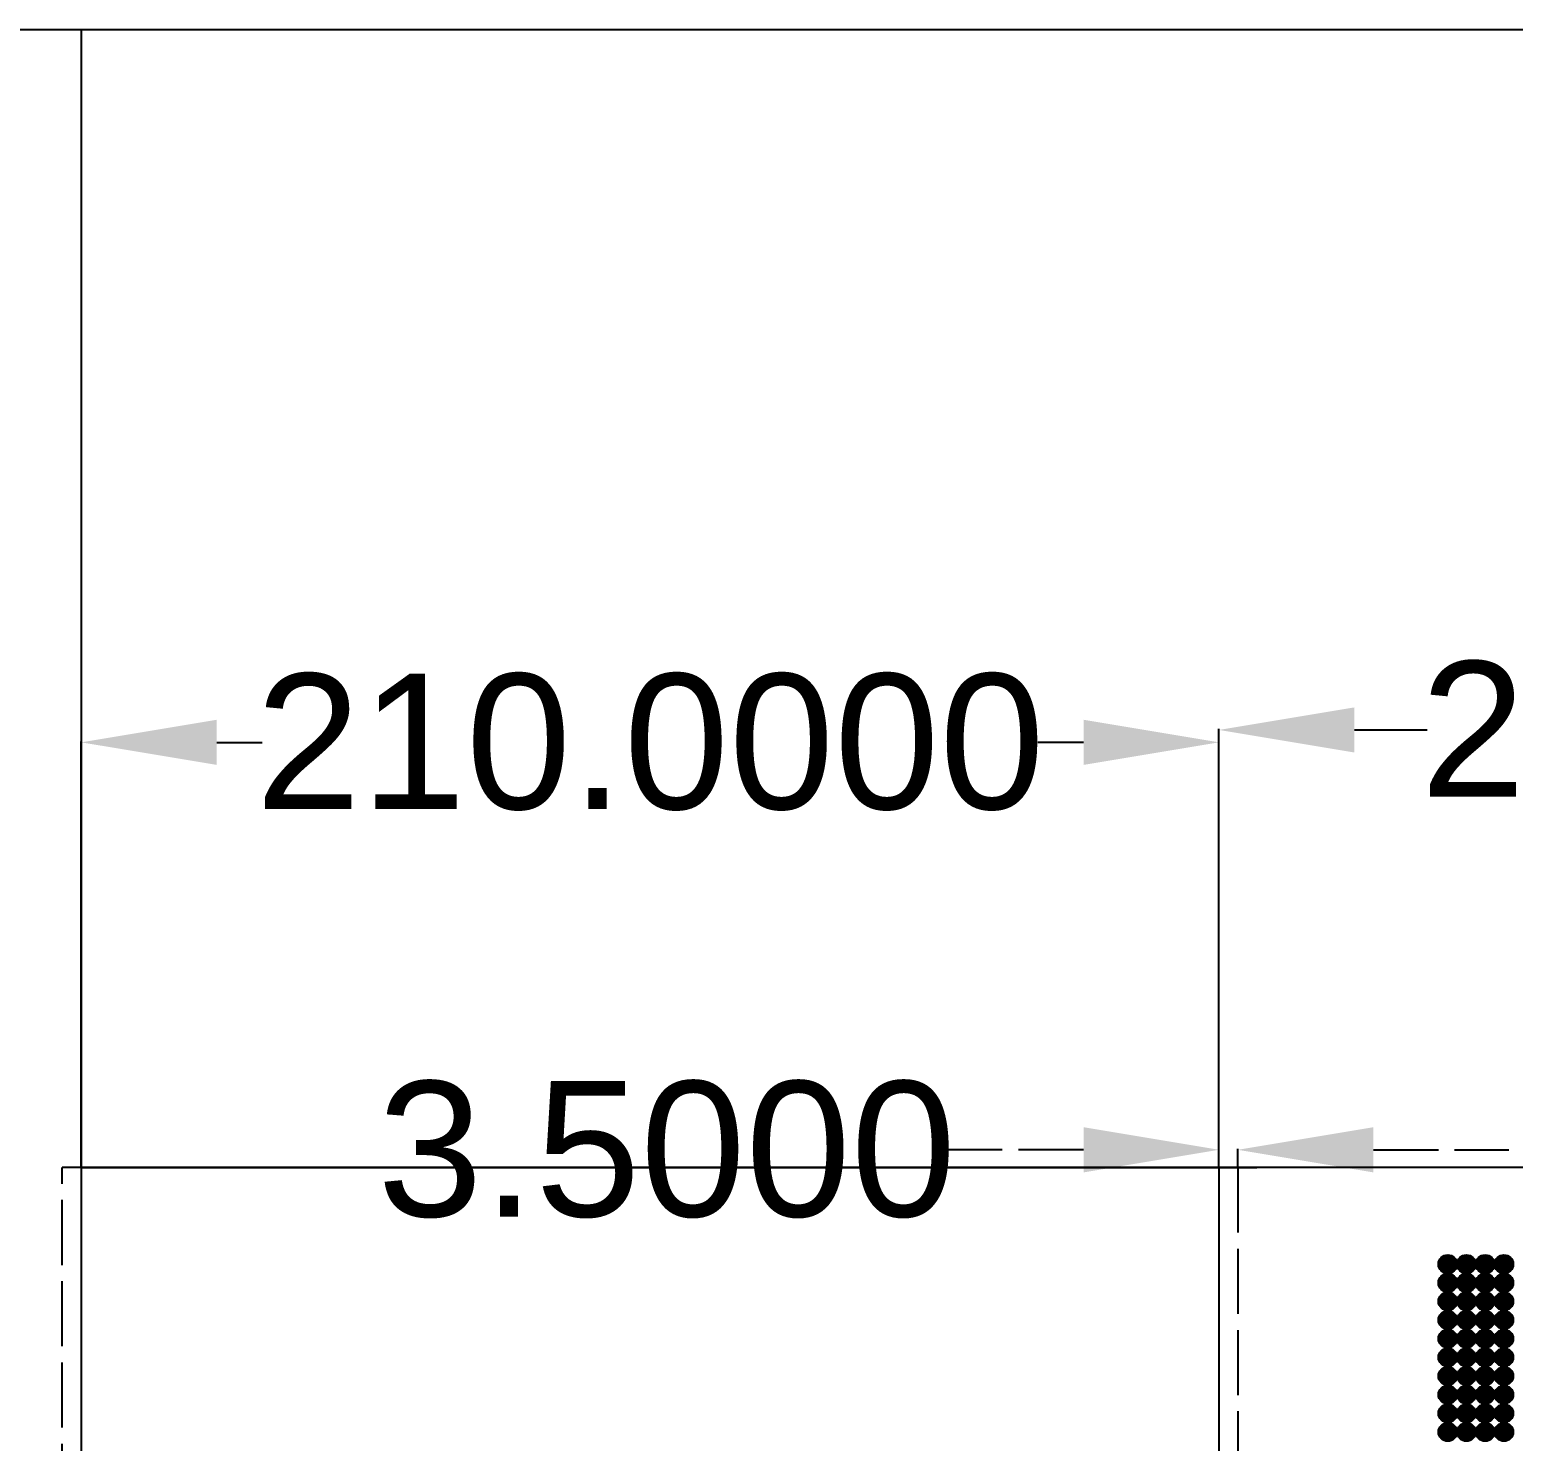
# Model space of a CAD drawing. Header units: inches. Extents: x 2620 to 4317, y 1826 to 2873.
# Drawn here: x 2986.7 to 3260.6, y 2612.5 to 2873 of the extents above; entities that cross this region are included whole.
import ezdxf

# ---------------------------------------------------------------- set-up
doc = ezdxf.new("R2010")
doc.units = ezdxf.units.IN
doc.header["$MEASUREMENT"] = 0
doc.linetypes.add('ACAD_ISO02W100', pattern=[15, 12, -3])
doc.styles.get("Standard").update_dxf_attribs({"font": 'arial.ttf'})
doc.dimstyles.new('Annotative', dxfattribs={"dimscale": 0, "dimtxt": 25, "dimasz": 25, "dimexe": 0.18, "dimexo": 0.0625, "dimgap": 0.09, "dimtad": 0, "dimtih": 1, "dimtoh": 1, "dimdec": 4, "dimzin": 0, "dimdsep": 46, "dimtxsty": 'Standard', "dimcen": 0.09, "dimclrd": 1, "dimclre": 1, "dimadec": 0, "dimazin": 0, "dimtfac": 1, "dimtdec": 4, "dimtofl": 0, "dimtmove": 0, "dimatfit": 3, "dimfxl": 1, "dimtolj": 1, "dimtzin": 0, "dimarcsym": 0})

# ---------------------------------------------------------------- blocks, each defined once
blk = doc.blocks.new('*D1')
at = {"color": 1, "lineweight": -2, "transparency": 16777216}
for p, q in [((2996.25, 2663.06), (2996.25, 2741.64)), ((3021.25, 2741.46), (3029.67, 2741.46)), ((3181.25, 2741.46), (3172.83, 2741.46)), ((3206.25, 2663.06), (3206.25, 2741.64))]:
    blk.add_line(p, q, dxfattribs=at)
at = {"color": 1, "transparency": 16777216}
for points in [[(3021.25, 2745.63), (3021.25, 2737.3), (2996.25, 2741.46)], [(3181.25, 2745.63), (3181.25, 2737.3), (3206.25, 2741.46)]]:
    blk.add_solid(points, dxfattribs=at)
at = {"layer": 'Defpoints', "color": 0, "transparency": 16777216}
for p in [(2996.25, 2741.46), (2996.25, 2662.99), (3206.25, 2662.99)]:
    blk.add_point(p, dxfattribs=at)
at = {"color": 0, "transparency": 16777216, "insert": (3101.25, 2741.46), "char_height": 25, "attachment_point": 5}
blk.add_mtext('\\A1;210.0000', dxfattribs=at)
blk = doc.blocks.new('*D2')
at = {"color": 1, "lineweight": -2, "transparency": 16777216}
for p, q in [((3206.25, 2663.06), (3206.25, 2743.93)), ((3231.25, 2743.75), (3244.67, 2743.75)), ((3401.25, 2743.75), (3387.83, 2743.75)), ((3426.25, 2663.06), (3426.25, 2743.93))]:
    blk.add_line(p, q, dxfattribs=at)
at = {"color": 1, "transparency": 16777216}
for points in [[(3231.25, 2747.91), (3231.25, 2739.58), (3206.25, 2743.75)], [(3401.25, 2747.91), (3401.25, 2739.58), (3426.25, 2743.75)]]:
    blk.add_solid(points, dxfattribs=at)
at = {"layer": 'Defpoints', "color": 0, "transparency": 16777216}
for p in [(3426.25, 2743.75), (3206.25, 2662.99), (3426.25, 2662.99)]:
    blk.add_point(p, dxfattribs=at)
at = {"color": 0, "transparency": 16777216, "insert": (3316.25, 2743.75), "char_height": 25, "attachment_point": 5}
blk.add_mtext('\\A1;220.0000', dxfattribs=at)
blk = doc.blocks.new('*D4')
at = {"color": 1, "lineweight": -2, "transparency": 16777216}
for p, q in [((2996.19, 2872.99), (2802.14, 2872.99)), ((2802.32, 2847.99), (2802.32, 2441.85)), ((2802.32, 2009.99), (2802.32, 2416.14)), ((2996.19, 1984.99), (2802.14, 1984.99))]:
    blk.add_line(p, q, dxfattribs=at)
at = {"color": 1, "transparency": 16777216}
for points in [[(2798.16, 2847.99), (2806.49, 2847.99), (2802.32, 2872.99)], [(2798.16, 2009.99), (2806.49, 2009.99), (2802.32, 1984.99)]]:
    blk.add_solid(points, dxfattribs=at)
at = {"layer": 'Defpoints', "color": 0, "transparency": 16777216}
for p in [(2996.25, 2872.99), (2802.32, 1984.99), (2996.25, 1984.99)]:
    blk.add_point(p, dxfattribs=at)
at = {"color": 0, "transparency": 16777216, "insert": (2802.32, 2428.99), "char_height": 25, "attachment_point": 5}
blk.add_mtext('\\A1;888.0000', dxfattribs=at)
blk = doc.blocks.new('*D7')
at = {"color": 1, "linetype": 'ACAD_ISO02W100', "lineweight": -2, "transparency": 16777216}
for p, q in [((3181.25, 2666.26), (3156.25, 2666.26)), ((3206.25, 2663.06), (3206.25, 2666.44)), ((3209.75, 2663.06), (3209.75, 2666.44)), ((3234.75, 2666.26), (3259.75, 2666.26))]:
    blk.add_line(p, q, dxfattribs=at)
at = {"color": 1, "linetype": 'ACAD_ISO02W100', "transparency": 16777216}
for points in [[(3181.25, 2670.43), (3181.25, 2662.09), (3206.25, 2666.26)], [(3234.75, 2670.43), (3234.75, 2662.09), (3209.75, 2666.26)]]:
    blk.add_solid(points, dxfattribs=at)
at = {"layer": 'Defpoints', "color": 0, "linetype": 'ACAD_ISO02W100', "transparency": 16777216}
for p in [(3206.25, 2666.26), (3206.25, 2662.99), (3209.75, 2662.99)]:
    blk.add_point(p, dxfattribs=at)
at = {"color": 0, "linetype": 'ACAD_ISO02W100', "transparency": 16777216, "insert": (3104.32, 2666.26), "char_height": 25, "attachment_point": 5}
blk.add_mtext('\\A1;3.5000', dxfattribs=at)

msp = doc.modelspace()

# ---------------------------------------------------------------- hatches: boundary and pattern name
h = msp.add_hatch(color=256)
h.dxf.hatch_style = 1
h.set_gradient(color1=(41, 49, 137), color2=(19, 103, 52), tint=1, name='INVCURVED')
h.paths.add_polyline_path([(3246.7558, 2645.15441, 1), (3250.1958, 2645.15441, 1)])
h.paths.add_polyline_path([(3250.0708, 2645.15441, -1), (3246.8808, 2645.15441, -1)], flags=16)
h = msp.add_hatch(color=256)
h.dxf.hatch_style = 1
h.set_gradient(color1=(242, 103, 34), color2=(248, 153, 30), tint=1)
h.paths.add_polyline_path([(3250.0708, 2645.15441, 1), (3246.8808, 2645.15441, 1)])
h = msp.add_hatch(color=256)
h.dxf.hatch_style = 1
h.set_gradient(color1=(41, 49, 137), color2=(19, 103, 52), tint=1, name='INVCURVED')
h.paths.add_polyline_path([(3250.19953, 2645.15441, 1), (3253.63953, 2645.15441, 1)])
h.paths.add_polyline_path([(3253.51453, 2645.15441, -1), (3250.32453, 2645.15441, -1)], flags=16)
h = msp.add_hatch(color=256)
h.dxf.hatch_style = 1
h.set_gradient(color1=(242, 103, 34), color2=(248, 153, 30), tint=1)
h.paths.add_polyline_path([(3253.51453, 2645.15441, 1), (3250.32453, 2645.15441, 1)])
h = msp.add_hatch(color=256)
h.dxf.hatch_style = 1
h.set_gradient(color1=(41, 49, 137), color2=(19, 103, 52), tint=1, name='INVCURVED')
h.paths.add_polyline_path([(3253.66808, 2645.15441, 1), (3257.10808, 2645.15441, 1)])
h.paths.add_polyline_path([(3256.98308, 2645.15441, -1), (3253.79308, 2645.15441, -1)], flags=16)
h = msp.add_hatch(color=256)
h.dxf.hatch_style = 1
h.set_gradient(color1=(242, 103, 34), color2=(248, 153, 30), tint=1)
h.paths.add_polyline_path([(3256.98308, 2645.15441, 1), (3253.79308, 2645.15441, 1)])
h = msp.add_hatch(color=256)
h.dxf.hatch_style = 1
h.set_gradient(color1=(41, 49, 137), color2=(19, 103, 52), tint=1, name='INVCURVED')
h.paths.add_polyline_path([(3257.13427, 2645.15441, 1), (3260.57427, 2645.15441, 1)])
h.paths.add_polyline_path([(3260.44927, 2645.15441, -1), (3257.25927, 2645.15441, -1)], flags=16)
h = msp.add_hatch(color=256)
h.dxf.hatch_style = 1
h.set_gradient(color1=(242, 103, 34), color2=(248, 153, 30), tint=1)
h.paths.add_polyline_path([(3260.44927, 2645.15441, 1), (3257.25927, 2645.15441, 1)])
h = msp.add_hatch(color=256)
h.dxf.hatch_style = 1
h.set_gradient(color1=(41, 49, 137), color2=(19, 103, 52), tint=1, name='INVCURVED')
h.paths.add_polyline_path([(3246.7558, 2641.71186, 1), (3250.1958, 2641.71186, 1)])
h.paths.add_polyline_path([(3250.0708, 2641.71186, -1), (3246.8808, 2641.71186, -1)], flags=16)
h = msp.add_hatch(color=256)
h.dxf.hatch_style = 1
h.set_gradient(color1=(242, 103, 34), color2=(248, 153, 30), tint=1)
h.paths.add_polyline_path([(3250.0708, 2641.71186, 1), (3246.8808, 2641.71186, 1)])
h = msp.add_hatch(color=256)
h.dxf.hatch_style = 1
h.set_gradient(color1=(41, 49, 137), color2=(19, 103, 52), tint=1, name='INVCURVED')
h.paths.add_polyline_path([(3250.19953, 2641.71186, 1), (3253.63953, 2641.71186, 1)])
h.paths.add_polyline_path([(3253.51453, 2641.71186, -1), (3250.32453, 2641.71186, -1)], flags=16)
h = msp.add_hatch(color=256)
h.dxf.hatch_style = 1
h.set_gradient(color1=(242, 103, 34), color2=(248, 153, 30), tint=1)
h.paths.add_polyline_path([(3253.51453, 2641.71186, 1), (3250.32453, 2641.71186, 1)])
h = msp.add_hatch(color=256)
h.dxf.hatch_style = 1
h.set_gradient(color1=(41, 49, 137), color2=(19, 103, 52), tint=1, name='INVCURVED')
h.paths.add_polyline_path([(3253.66808, 2641.71186, 1), (3257.10808, 2641.71186, 1)])
h.paths.add_polyline_path([(3256.98308, 2641.71186, -1), (3253.79308, 2641.71186, -1)], flags=16)
h = msp.add_hatch(color=256)
h.dxf.hatch_style = 1
h.set_gradient(color1=(242, 103, 34), color2=(248, 153, 30), tint=1)
h.paths.add_polyline_path([(3256.98308, 2641.71186, 1), (3253.79308, 2641.71186, 1)])
h = msp.add_hatch(color=256)
h.dxf.hatch_style = 1
h.set_gradient(color1=(41, 49, 137), color2=(19, 103, 52), tint=1, name='INVCURVED')
h.paths.add_polyline_path([(3257.13427, 2641.71186, 1), (3260.57427, 2641.71186, 1)])
h.paths.add_polyline_path([(3260.44927, 2641.71186, -1), (3257.25927, 2641.71186, -1)], flags=16)
h = msp.add_hatch(color=256)
h.dxf.hatch_style = 1
h.set_gradient(color1=(242, 103, 34), color2=(248, 153, 30), tint=1)
h.paths.add_polyline_path([(3260.44927, 2641.71186, 1), (3257.25927, 2641.71186, 1)])
h = msp.add_hatch(color=256)
h.dxf.hatch_style = 1
h.set_gradient(color1=(41, 49, 137), color2=(19, 103, 52), tint=1, name='INVCURVED')
h.paths.add_polyline_path([(3246.7558, 2638.28209, 1), (3250.1958, 2638.28209, 1)])
h.paths.add_polyline_path([(3250.0708, 2638.28209, -1), (3246.8808, 2638.28209, -1)], flags=16)
h = msp.add_hatch(color=256)
h.dxf.hatch_style = 1
h.set_gradient(color1=(41, 49, 137), color2=(19, 103, 52), tint=1, name='INVCURVED')
h.paths.add_polyline_path([(3250.19953, 2638.28209, 1), (3253.63953, 2638.28209, 1)])
h.paths.add_polyline_path([(3253.51453, 2638.28209, -1), (3250.32453, 2638.28209, -1)], flags=16)
h = msp.add_hatch(color=256)
h.dxf.hatch_style = 1
h.set_gradient(color1=(41, 49, 137), color2=(19, 103, 52), tint=1, name='INVCURVED')
h.paths.add_polyline_path([(3253.66808, 2638.28209, 1), (3257.10808, 2638.28209, 1)])
h.paths.add_polyline_path([(3256.98308, 2638.28209, -1), (3253.79308, 2638.28209, -1)], flags=16)
h = msp.add_hatch(color=256)
h.dxf.hatch_style = 1
h.set_gradient(color1=(41, 49, 137), color2=(19, 103, 52), tint=1, name='INVCURVED')
h.paths.add_polyline_path([(3257.13427, 2638.28209, 1), (3260.57427, 2638.28209, 1)])
h.paths.add_polyline_path([(3260.44927, 2638.28209, -1), (3257.25927, 2638.28209, -1)], flags=16)
h = msp.add_hatch(color=256)
h.dxf.hatch_style = 1
h.set_gradient(color1=(242, 103, 34), color2=(248, 153, 30), tint=1)
h.paths.add_polyline_path([(3250.0708, 2638.28209, 1), (3246.8808, 2638.28209, 1)])
h = msp.add_hatch(color=256)
h.dxf.hatch_style = 1
h.set_gradient(color1=(242, 103, 34), color2=(248, 153, 30), tint=1)
h.paths.add_polyline_path([(3253.51453, 2638.28209, 1), (3250.32453, 2638.28209, 1)])
h = msp.add_hatch(color=256)
h.dxf.hatch_style = 1
h.set_gradient(color1=(242, 103, 34), color2=(248, 153, 30), tint=1)
h.paths.add_polyline_path([(3256.98308, 2638.28209, 1), (3253.79308, 2638.28209, 1)])
h = msp.add_hatch(color=256)
h.dxf.hatch_style = 1
h.set_gradient(color1=(242, 103, 34), color2=(248, 153, 30), tint=1)
h.paths.add_polyline_path([(3260.44927, 2638.28209, 1), (3257.25927, 2638.28209, 1)])
h = msp.add_hatch(color=256)
h.dxf.hatch_style = 1
h.set_gradient(color1=(41, 49, 137), color2=(19, 103, 52), tint=1, name='INVCURVED')
h.paths.add_polyline_path([(3246.7558, 2634.83955, 1), (3250.1958, 2634.83955, 1)])
h.paths.add_polyline_path([(3250.0708, 2634.83955, -1), (3246.8808, 2634.83955, -1)], flags=16)
h = msp.add_hatch(color=256)
h.dxf.hatch_style = 1
h.set_gradient(color1=(242, 103, 34), color2=(248, 153, 30), tint=1)
h.paths.add_polyline_path([(3250.0708, 2634.83955, 1), (3246.8808, 2634.83955, 1)])
h = msp.add_hatch(color=256)
h.dxf.hatch_style = 1
h.set_gradient(color1=(41, 49, 137), color2=(19, 103, 52), tint=1, name='INVCURVED')
h.paths.add_polyline_path([(3250.19953, 2634.83955, 1), (3253.63953, 2634.83955, 1)])
h.paths.add_polyline_path([(3253.51453, 2634.83955, -1), (3250.32453, 2634.83955, -1)], flags=16)
h = msp.add_hatch(color=256)
h.dxf.hatch_style = 1
h.set_gradient(color1=(242, 103, 34), color2=(248, 153, 30), tint=1)
h.paths.add_polyline_path([(3253.51453, 2634.83955, 1), (3250.32453, 2634.83955, 1)])
h = msp.add_hatch(color=256)
h.dxf.hatch_style = 1
h.set_gradient(color1=(41, 49, 137), color2=(19, 103, 52), tint=1, name='INVCURVED')
h.paths.add_polyline_path([(3253.66808, 2634.83955, 1), (3257.10808, 2634.83955, 1)])
h.paths.add_polyline_path([(3256.98308, 2634.83955, -1), (3253.79308, 2634.83955, -1)], flags=16)
h = msp.add_hatch(color=256)
h.dxf.hatch_style = 1
h.set_gradient(color1=(242, 103, 34), color2=(248, 153, 30), tint=1)
h.paths.add_polyline_path([(3256.98308, 2634.83955, 1), (3253.79308, 2634.83955, 1)])
h = msp.add_hatch(color=256)
h.dxf.hatch_style = 1
h.set_gradient(color1=(41, 49, 137), color2=(19, 103, 52), tint=1, name='INVCURVED')
h.paths.add_polyline_path([(3257.13427, 2634.83955, 1), (3260.57427, 2634.83955, 1)])
h.paths.add_polyline_path([(3260.44927, 2634.83955, -1), (3257.25927, 2634.83955, -1)], flags=16)
h = msp.add_hatch(color=256)
h.dxf.hatch_style = 1
h.set_gradient(color1=(242, 103, 34), color2=(248, 153, 30), tint=1)
h.paths.add_polyline_path([(3260.44927, 2634.83955, 1), (3257.25927, 2634.83955, 1)])
h = msp.add_hatch(color=256)
h.dxf.hatch_style = 1
h.set_gradient(color1=(41, 49, 137), color2=(19, 103, 52), tint=1, name='INVCURVED')
h.paths.add_polyline_path([(3246.7558, 2631.4006, 1), (3250.1958, 2631.4006, 1)])
h.paths.add_polyline_path([(3250.0708, 2631.4006, -1), (3246.8808, 2631.4006, -1)], flags=16)
h = msp.add_hatch(color=256)
h.dxf.hatch_style = 1
h.set_gradient(color1=(242, 103, 34), color2=(248, 153, 30), tint=1)
h.paths.add_polyline_path([(3250.0708, 2631.4006, 1), (3246.8808, 2631.4006, 1)])
h = msp.add_hatch(color=256)
h.dxf.hatch_style = 1
h.set_gradient(color1=(41, 49, 137), color2=(19, 103, 52), tint=1, name='INVCURVED')
h.paths.add_polyline_path([(3250.19953, 2631.4006, 1), (3253.63953, 2631.4006, 1)])
h.paths.add_polyline_path([(3253.51453, 2631.4006, -1), (3250.32453, 2631.4006, -1)], flags=16)
h = msp.add_hatch(color=256)
h.dxf.hatch_style = 1
h.set_gradient(color1=(242, 103, 34), color2=(248, 153, 30), tint=1)
h.paths.add_polyline_path([(3253.51453, 2631.4006, 1), (3250.32453, 2631.4006, 1)])
h = msp.add_hatch(color=256)
h.dxf.hatch_style = 1
h.set_gradient(color1=(41, 49, 137), color2=(19, 103, 52), tint=1, name='INVCURVED')
h.paths.add_polyline_path([(3253.66808, 2631.4006, 1), (3257.10808, 2631.4006, 1)])
h.paths.add_polyline_path([(3256.98308, 2631.4006, -1), (3253.79308, 2631.4006, -1)], flags=16)
h = msp.add_hatch(color=256)
h.dxf.hatch_style = 1
h.set_gradient(color1=(242, 103, 34), color2=(248, 153, 30), tint=1)
h.paths.add_polyline_path([(3256.98308, 2631.4006, 1), (3253.79308, 2631.4006, 1)])
h = msp.add_hatch(color=256)
h.dxf.hatch_style = 1
h.set_gradient(color1=(41, 49, 137), color2=(19, 103, 52), tint=1, name='INVCURVED')
h.paths.add_polyline_path([(3257.13427, 2631.4006, 1), (3260.57427, 2631.4006, 1)])
h.paths.add_polyline_path([(3260.44927, 2631.4006, -1), (3257.25927, 2631.4006, -1)], flags=16)
h = msp.add_hatch(color=256)
h.dxf.hatch_style = 1
h.set_gradient(color1=(242, 103, 34), color2=(248, 153, 30), tint=1)
h.paths.add_polyline_path([(3260.44927, 2631.4006, 1), (3257.25927, 2631.4006, 1)])
h = msp.add_hatch(color=256)
h.dxf.hatch_style = 1
h.set_gradient(color1=(41, 49, 137), color2=(19, 103, 52), tint=1, name='INVCURVED')
h.paths.add_polyline_path([(3246.7558, 2627.95708, 1), (3250.1958, 2627.95708, 1)])
h.paths.add_polyline_path([(3250.0708, 2627.95708, -1), (3246.8808, 2627.95708, -1)], flags=16)
h = msp.add_hatch(color=256)
h.dxf.hatch_style = 1
h.set_gradient(color1=(242, 103, 34), color2=(248, 153, 30), tint=1)
h.paths.add_polyline_path([(3250.0708, 2627.95708, 1), (3246.8808, 2627.95708, 1)])
h = msp.add_hatch(color=256)
h.dxf.hatch_style = 1
h.set_gradient(color1=(41, 49, 137), color2=(19, 103, 52), tint=1, name='INVCURVED')
h.paths.add_polyline_path([(3250.19953, 2627.95708, 1), (3253.63953, 2627.95708, 1)])
h.paths.add_polyline_path([(3253.51453, 2627.95708, -1), (3250.32453, 2627.95708, -1)], flags=16)
h = msp.add_hatch(color=256)
h.dxf.hatch_style = 1
h.set_gradient(color1=(242, 103, 34), color2=(248, 153, 30), tint=1)
h.paths.add_polyline_path([(3253.51453, 2627.95708, 1), (3250.32453, 2627.95708, 1)])
h = msp.add_hatch(color=256)
h.dxf.hatch_style = 1
h.set_gradient(color1=(41, 49, 137), color2=(19, 103, 52), tint=1, name='INVCURVED')
h.paths.add_polyline_path([(3253.66808, 2627.95708, 1), (3257.10808, 2627.95708, 1)])
h.paths.add_polyline_path([(3256.98308, 2627.95708, -1), (3253.79308, 2627.95708, -1)], flags=16)
h = msp.add_hatch(color=256)
h.dxf.hatch_style = 1
h.set_gradient(color1=(242, 103, 34), color2=(248, 153, 30), tint=1)
h.paths.add_polyline_path([(3256.98308, 2627.95708, 1), (3253.79308, 2627.95708, 1)])
h = msp.add_hatch(color=256)
h.dxf.hatch_style = 1
h.set_gradient(color1=(41, 49, 137), color2=(19, 103, 52), tint=1, name='INVCURVED')
h.paths.add_polyline_path([(3257.13427, 2627.95708, 1), (3260.57427, 2627.95708, 1)])
h.paths.add_polyline_path([(3260.44927, 2627.95708, -1), (3257.25927, 2627.95708, -1)], flags=16)
h = msp.add_hatch(color=256)
h.dxf.hatch_style = 1
h.set_gradient(color1=(242, 103, 34), color2=(248, 153, 30), tint=1)
h.paths.add_polyline_path([(3260.44927, 2627.95708, 1), (3257.25927, 2627.95708, 1)])
h = msp.add_hatch(color=256)
h.dxf.hatch_style = 1
h.set_gradient(color1=(41, 49, 137), color2=(19, 103, 52), tint=1, name='INVCURVED')
h.paths.add_polyline_path([(3246.7558, 2624.49972, 1), (3250.1958, 2624.49972, 1)])
h.paths.add_polyline_path([(3250.0708, 2624.49972, -1), (3246.8808, 2624.49972, -1)], flags=16)
h = msp.add_hatch(color=256)
h.dxf.hatch_style = 1
h.set_gradient(color1=(41, 49, 137), color2=(19, 103, 52), tint=1, name='INVCURVED')
h.paths.add_polyline_path([(3250.19953, 2624.49972, 1), (3253.63953, 2624.49972, 1)])
h.paths.add_polyline_path([(3253.51453, 2624.49972, -1), (3250.32453, 2624.49972, -1)], flags=16)
h = msp.add_hatch(color=256)
h.dxf.hatch_style = 1
h.set_gradient(color1=(41, 49, 137), color2=(19, 103, 52), tint=1, name='INVCURVED')
h.paths.add_polyline_path([(3253.66808, 2624.49972, 1), (3257.10808, 2624.49972, 1)])
h.paths.add_polyline_path([(3256.98308, 2624.49972, -1), (3253.79308, 2624.49972, -1)], flags=16)
h = msp.add_hatch(color=256)
h.dxf.hatch_style = 1
h.set_gradient(color1=(41, 49, 137), color2=(19, 103, 52), tint=1, name='INVCURVED')
h.paths.add_polyline_path([(3257.13427, 2624.49972, 1), (3260.57427, 2624.49972, 1)])
h.paths.add_polyline_path([(3260.44927, 2624.49972, -1), (3257.25927, 2624.49972, -1)], flags=16)
h = msp.add_hatch(color=256)
h.dxf.hatch_style = 1
h.set_gradient(color1=(242, 103, 34), color2=(248, 153, 30), tint=1)
h.paths.add_polyline_path([(3250.0708, 2624.49972, 1), (3246.8808, 2624.49972, 1)])
h = msp.add_hatch(color=256)
h.dxf.hatch_style = 1
h.set_gradient(color1=(242, 103, 34), color2=(248, 153, 30), tint=1)
h.paths.add_polyline_path([(3253.51453, 2624.49972, 1), (3250.32453, 2624.49972, 1)])
h = msp.add_hatch(color=256)
h.dxf.hatch_style = 1
h.set_gradient(color1=(242, 103, 34), color2=(248, 153, 30), tint=1)
h.paths.add_polyline_path([(3256.98308, 2624.49972, 1), (3253.79308, 2624.49972, 1)])
h = msp.add_hatch(color=256)
h.dxf.hatch_style = 1
h.set_gradient(color1=(242, 103, 34), color2=(248, 153, 30), tint=1)
h.paths.add_polyline_path([(3260.44927, 2624.49972, 1), (3257.25927, 2624.49972, 1)])
h = msp.add_hatch(color=256)
h.dxf.hatch_style = 1
h.set_gradient(color1=(41, 49, 137), color2=(19, 103, 52), tint=1, name='INVCURVED')
h.paths.add_polyline_path([(3246.7558, 2621.05747, 1), (3250.1958, 2621.05747, 1)])
h.paths.add_polyline_path([(3250.0708, 2621.05747, -1), (3246.8808, 2621.05747, -1)], flags=16)
h = msp.add_hatch(color=256)
h.dxf.hatch_style = 1
h.set_gradient(color1=(242, 103, 34), color2=(248, 153, 30), tint=1)
h.paths.add_polyline_path([(3250.0708, 2621.05747, 1), (3246.8808, 2621.05747, 1)])
h = msp.add_hatch(color=256)
h.dxf.hatch_style = 1
h.set_gradient(color1=(41, 49, 137), color2=(19, 103, 52), tint=1, name='INVCURVED')
h.paths.add_polyline_path([(3250.19953, 2621.05747, 1), (3253.63953, 2621.05747, 1)])
h.paths.add_polyline_path([(3253.51453, 2621.05747, -1), (3250.32453, 2621.05747, -1)], flags=16)
h = msp.add_hatch(color=256)
h.dxf.hatch_style = 1
h.set_gradient(color1=(242, 103, 34), color2=(248, 153, 30), tint=1)
h.paths.add_polyline_path([(3253.51453, 2621.05747, 1), (3250.32453, 2621.05747, 1)])
h = msp.add_hatch(color=256)
h.dxf.hatch_style = 1
h.set_gradient(color1=(41, 49, 137), color2=(19, 103, 52), tint=1, name='INVCURVED')
h.paths.add_polyline_path([(3253.66808, 2621.05747, 1), (3257.10808, 2621.05747, 1)])
h.paths.add_polyline_path([(3256.98308, 2621.05747, -1), (3253.79308, 2621.05747, -1)], flags=16)
h = msp.add_hatch(color=256)
h.dxf.hatch_style = 1
h.set_gradient(color1=(242, 103, 34), color2=(248, 153, 30), tint=1)
h.paths.add_polyline_path([(3256.98308, 2621.05747, 1), (3253.79308, 2621.05747, 1)])
h = msp.add_hatch(color=256)
h.dxf.hatch_style = 1
h.set_gradient(color1=(41, 49, 137), color2=(19, 103, 52), tint=1, name='INVCURVED')
h.paths.add_polyline_path([(3257.13427, 2621.05747, 1), (3260.57427, 2621.05747, 1)])
h.paths.add_polyline_path([(3260.44927, 2621.05747, -1), (3257.25927, 2621.05747, -1)], flags=16)
h = msp.add_hatch(color=256)
h.dxf.hatch_style = 1
h.set_gradient(color1=(242, 103, 34), color2=(248, 153, 30), tint=1)
h.paths.add_polyline_path([(3260.44927, 2621.05747, 1), (3257.25927, 2621.05747, 1)])
h = msp.add_hatch(color=256)
h.dxf.hatch_style = 1
h.set_gradient(color1=(41, 49, 137), color2=(19, 103, 52), tint=1, name='INVCURVED')
h.paths.add_polyline_path([(3246.7558, 2617.61492, 1), (3250.1958, 2617.61492, 1)])
h.paths.add_polyline_path([(3250.0708, 2617.61492, -1), (3246.8808, 2617.61492, -1)], flags=16)
h = msp.add_hatch(color=256)
h.dxf.hatch_style = 1
h.set_gradient(color1=(242, 103, 34), color2=(248, 153, 30), tint=1)
h.paths.add_polyline_path([(3250.0708, 2617.61492, 1), (3246.8808, 2617.61492, 1)])
h = msp.add_hatch(color=256)
h.dxf.hatch_style = 1
h.set_gradient(color1=(41, 49, 137), color2=(19, 103, 52), tint=1, name='INVCURVED')
h.paths.add_polyline_path([(3250.19953, 2617.61492, 1), (3253.63953, 2617.61492, 1)])
h.paths.add_polyline_path([(3253.51453, 2617.61492, -1), (3250.32453, 2617.61492, -1)], flags=16)
h = msp.add_hatch(color=256)
h.dxf.hatch_style = 1
h.set_gradient(color1=(242, 103, 34), color2=(248, 153, 30), tint=1)
h.paths.add_polyline_path([(3253.51453, 2617.61492, 1), (3250.32453, 2617.61492, 1)])
h = msp.add_hatch(color=256)
h.dxf.hatch_style = 1
h.set_gradient(color1=(41, 49, 137), color2=(19, 103, 52), tint=1, name='INVCURVED')
h.paths.add_polyline_path([(3253.66808, 2617.61492, 1), (3257.10808, 2617.61492, 1)])
h.paths.add_polyline_path([(3256.98308, 2617.61492, -1), (3253.79308, 2617.61492, -1)], flags=16)
h = msp.add_hatch(color=256)
h.dxf.hatch_style = 1
h.set_gradient(color1=(242, 103, 34), color2=(248, 153, 30), tint=1)
h.paths.add_polyline_path([(3256.98308, 2617.61492, 1), (3253.79308, 2617.61492, 1)])
h = msp.add_hatch(color=256)
h.dxf.hatch_style = 1
h.set_gradient(color1=(41, 49, 137), color2=(19, 103, 52), tint=1, name='INVCURVED')
h.paths.add_polyline_path([(3257.13427, 2617.61492, 1), (3260.57427, 2617.61492, 1)])
h.paths.add_polyline_path([(3260.44927, 2617.61492, -1), (3257.25927, 2617.61492, -1)], flags=16)
h = msp.add_hatch(color=256)
h.dxf.hatch_style = 1
h.set_gradient(color1=(242, 103, 34), color2=(248, 153, 30), tint=1)
h.paths.add_polyline_path([(3260.44927, 2617.61492, 1), (3257.25927, 2617.61492, 1)])
h = msp.add_hatch(color=256)
h.dxf.hatch_style = 1
h.set_gradient(color1=(41, 49, 137), color2=(19, 103, 52), tint=1, name='INVCURVED')
h.paths.add_polyline_path([(3246.7558, 2614.17598, 1), (3250.1958, 2614.17598, 1)])
h.paths.add_polyline_path([(3250.0708, 2614.17598, -1), (3246.8808, 2614.17598, -1)], flags=16)
h = msp.add_hatch(color=256)
h.dxf.hatch_style = 1
h.set_gradient(color1=(242, 103, 34), color2=(248, 153, 30), tint=1)
h.paths.add_polyline_path([(3250.0708, 2614.17598, 1), (3246.8808, 2614.17598, 1)])
h = msp.add_hatch(color=256)
h.dxf.hatch_style = 1
h.set_gradient(color1=(41, 49, 137), color2=(19, 103, 52), tint=1, name='INVCURVED')
h.paths.add_polyline_path([(3250.19953, 2614.17598, 1), (3253.63953, 2614.17598, 1)])
h.paths.add_polyline_path([(3253.51453, 2614.17598, -1), (3250.32453, 2614.17598, -1)], flags=16)
h = msp.add_hatch(color=256)
h.dxf.hatch_style = 1
h.set_gradient(color1=(242, 103, 34), color2=(248, 153, 30), tint=1)
h.paths.add_polyline_path([(3253.51453, 2614.17598, 1), (3250.32453, 2614.17598, 1)])
h = msp.add_hatch(color=256)
h.dxf.hatch_style = 1
h.set_gradient(color1=(41, 49, 137), color2=(19, 103, 52), tint=1, name='INVCURVED')
h.paths.add_polyline_path([(3253.66808, 2614.17598, 1), (3257.10808, 2614.17598, 1)])
h.paths.add_polyline_path([(3256.98308, 2614.17598, -1), (3253.79308, 2614.17598, -1)], flags=16)
h = msp.add_hatch(color=256)
h.dxf.hatch_style = 1
h.set_gradient(color1=(242, 103, 34), color2=(248, 153, 30), tint=1)
h.paths.add_polyline_path([(3256.98308, 2614.17598, 1), (3253.79308, 2614.17598, 1)])
h = msp.add_hatch(color=256)
h.dxf.hatch_style = 1
h.set_gradient(color1=(41, 49, 137), color2=(19, 103, 52), tint=1, name='INVCURVED')
h.paths.add_polyline_path([(3257.13427, 2614.17598, 1), (3260.57427, 2614.17598, 1)])
h.paths.add_polyline_path([(3260.44927, 2614.17598, -1), (3257.25927, 2614.17598, -1)], flags=16)
h = msp.add_hatch(color=256)
h.dxf.hatch_style = 1
h.set_gradient(color1=(242, 103, 34), color2=(248, 153, 30), tint=1)
h.paths.add_polyline_path([(3260.44927, 2614.17598, 1), (3257.25927, 2614.17598, 1)])

# ---------------------------------------------------------------- linework, layer by layer
for p, q in [((4066.24991, 2872.99441), (2996.24991, 2872.99441)), ((2996.24991, 2872.99441), (2996.24991, 1984.99441)), ((4066.24991, 2662.99441), (2996.24991, 2662.99441)), ((2996.24991, 2662.99441), (3206.24991, 2662.99441)), ((3206.24991, 2662.99441), (3206.24991, 2194.99441)), ((3206.24991, 2662.99441), (3210.24991, 2662.99441)), ((3206.24991, 2662.99441), (3209.74991, 2662.99441)), ((3206.24991, 2662.99441), (3213.24991, 2662.99441))]:
    msp.add_line(p, q)
at = {"linetype": 'ACAD_ISO02W100'}
for p, q in [((2996.24991, 2662.99441), (2992.74991, 2662.99441)), ((2992.74991, 2194.99441), (2992.74991, 2662.99441)), ((3209.74991, 2662.99441), (3209.74991, 2194.99441))]:
    msp.add_line(p, q, dxfattribs=at)
for centre, radius in [((3248.4758, 2645.15441), 1.72), ((3248.4758, 2645.15441), 1.595), ((3251.91953, 2645.15441), 1.72), ((3251.91953, 2645.15441), 1.595), ((3255.38808, 2645.15441), 1.72), ((3255.38808, 2645.15441), 1.595), ((3258.85427, 2645.15441), 1.72), ((3258.85427, 2645.15441), 1.595), ((3248.4758, 2641.71186), 1.72), ((3248.4758, 2641.71186), 1.595), ((3251.91953, 2641.71186), 1.72), ((3251.91953, 2641.71186), 1.595), ((3255.38808, 2641.71186), 1.72), ((3255.38808, 2641.71186), 1.595), ((3258.85427, 2641.71186), 1.72), ((3258.85427, 2641.71186), 1.595), ((3248.4758, 2638.28209), 1.72), ((3251.91953, 2638.28209), 1.72), ((3255.38808, 2638.28209), 1.72), ((3258.85427, 2638.28209), 1.72), ((3248.4758, 2638.28209), 1.595), ((3251.91953, 2638.28209), 1.595), ((3255.38808, 2638.28209), 1.595), ((3258.85427, 2638.28209), 1.595), ((3248.4758, 2634.83955), 1.72), ((3248.4758, 2634.83955), 1.595), ((3251.91953, 2634.83955), 1.72), ((3251.91953, 2634.83955), 1.595), ((3255.38808, 2634.83955), 1.72), ((3255.38808, 2634.83955), 1.595), ((3258.85427, 2634.83955), 1.72), ((3258.85427, 2634.83955), 1.595), ((3248.4758, 2631.4006), 1.72), ((3248.4758, 2631.4006), 1.595), ((3251.91953, 2631.4006), 1.72), ((3251.91953, 2631.4006), 1.595), ((3255.38808, 2631.4006), 1.72), ((3255.38808, 2631.4006), 1.595), ((3258.85427, 2631.4006), 1.72), ((3258.85427, 2631.4006), 1.595), ((3248.4758, 2627.95708), 1.72), ((3248.4758, 2627.95708), 1.595), ((3251.91953, 2627.95708), 1.72), ((3251.91953, 2627.95708), 1.595), ((3255.38808, 2627.95708), 1.72), ((3255.38808, 2627.95708), 1.595), ((3258.85427, 2627.95708), 1.72), ((3258.85427, 2627.95708), 1.595), ((3248.4758, 2624.49972), 1.72), ((3251.91953, 2624.49972), 1.72), ((3255.38808, 2624.49972), 1.72), ((3258.85427, 2624.49972), 1.72), ((3248.4758, 2624.49972), 1.595), ((3251.91953, 2624.49972), 1.595), ((3255.38808, 2624.49972), 1.595), ((3258.85427, 2624.49972), 1.595), ((3248.4758, 2621.05747), 1.72), ((3248.4758, 2621.05747), 1.595), ((3251.91953, 2621.05747), 1.72), ((3251.91953, 2621.05747), 1.595), ((3255.38808, 2621.05747), 1.72), ((3255.38808, 2621.05747), 1.595), ((3258.85427, 2621.05747), 1.72), ((3258.85427, 2621.05747), 1.595), ((3248.4758, 2617.61492), 1.72), ((3248.4758, 2617.61492), 1.595), ((3251.91953, 2617.61492), 1.72), ((3251.91953, 2617.61492), 1.595), ((3255.38808, 2617.61492), 1.72), ((3255.38808, 2617.61492), 1.595), ((3258.85427, 2617.61492), 1.72), ((3258.85427, 2617.61492), 1.595), ((3248.4758, 2614.17598), 1.72), ((3248.4758, 2614.17598), 1.595), ((3251.91953, 2614.17598), 1.72), ((3251.91953, 2614.17598), 1.595), ((3255.38808, 2614.17598), 1.72), ((3255.38808, 2614.17598), 1.595), ((3258.85427, 2614.17598), 1.72), ((3258.85427, 2614.17598), 1.595)]:
    msp.add_circle(centre, radius)

# ---------------------------------------------------------------- dimensions: what is measured, and where the dimension line sits
dim = msp.add_linear_dim(base=(2802.32271, 1984.99441), p1=(2996.24991, 2872.99441), p2=(2996.24991, 1984.99441), angle=90, dimstyle='Annotative')
dim.commit()
dim.dimension.update_dxf_attribs({"geometry": '*D4', "text_midpoint": (2802.32271, 2428.99441)})
for base, p2, picture, middle in [((2996.24991, 2741.46193), (2996.24991, 2662.99441), '*D1', (3101.24991, 2741.46193)), ((3426.24991, 2743.74832), (3426.24991, 2662.99441), '*D2', (3316.24991, 2743.74832))]:
    dim = msp.add_linear_dim(base=base, p1=(3206.24991, 2662.99441), p2=p2, dimstyle='Annotative')
    dim.commit()
    dim.dimension.update_dxf_attribs({"geometry": picture, "text_midpoint": middle})
dim = msp.add_linear_dim(base=(3206.24991, 2666.26082), p1=(3209.74991, 2662.99441), p2=(3206.24991, 2662.99441), dimstyle='Annotative', dxfattribs=at)
dim.commit()
dim.dimension.update_dxf_attribs({"geometry": '*D7', "text_midpoint": (3104.31816, 2666.26082)})

doc.saveas('drawing.dxf')
